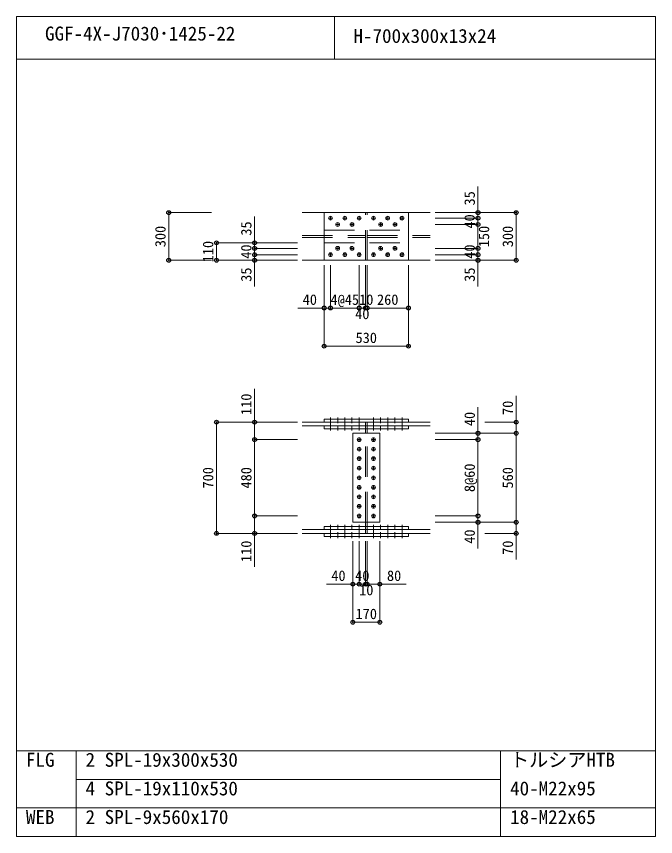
# Model space of a CAD drawing. Units: millimetres, scale not verified. Extents: x -8310 to 8310, y -4800 to 5700.
# Drawn here: x -4110 to -90, y 540 to 5700 of the extents above; entities that cross this region are included whole.
import ezdxf
from ezdxf.enums import TextEntityAlignment as Align

# ---------------------------------------------------------------- set-up
doc = ezdxf.new("R2010")
doc.units = ezdxf.units.MM
doc.header["$LTSCALE"] = 30
doc.header["$PDMODE"] = 32
doc.header["$PDSIZE"] = 24
doc.linetypes.add('DASHED1', pattern=[1.8, 1.2, -0.6])
doc.linetypes.add('USER2', pattern=[9.525, 6.35, -3.175])
doc.layers.add('0-0', color=7, linetype='Continuous')
doc.layers.add('0-2', color=7, linetype='Continuous')
for name, color, linetype, lineweight in [('0-1', 7, 'Continuous', 18), ('0-5', 7, 'Continuous', 18), ('0-6', 7, 'USER2', 18), ('0-8', 7, 'Continuous', 18), ('0-9', 7, 'Continuous', 18), ('0-A', 7, 'Continuous', 18), ('0-B', 7, 'Continuous', 18)]:
    doc.layers.add(name, color=color, linetype=linetype, lineweight=lineweight)
doc.styles.add('ＭＳ ゴシック', font='')
doc.styles.get('ＭＳ ゴシック').set_extended_font_data('MS Gothic')

msp = doc.modelspace()

# ---------------------------------------------------------------- linework, layer by layer
at = {"layer": '0-0'}
for p in [(-3152, 4465.5), (-1207, 4465.5), (-1207, 4430.5), (-967, 4465.5), (-1207, 4390.5), (-2852, 4275.5), (-2612, 4275.5), (-2612, 4240.5), (-1207, 4240.5), (-2612, 4200.5), (-1207, 4200.5), (-3152, 4165.5), (-2852, 4165.5), (-2612, 4165.5), (-1207, 4165.5), (-967, 4165.5), (-2174.5, 3865.5), (-2134.5, 3865.5), (-1954.5, 3865.5), (-1914.5, 3865.5), (-1904.5, 3865.5), (-1644.5, 3865.5), (-2174.5, 3625.5), (-1644.5, 3625.5), (-2852, 3147.5), (-2612, 3147.5), (-967, 3147.5), (-2612, 3037.5), (-1207, 3077.5), (-1207, 3037.5), (-967, 3077.5), (-2612, 2557.5), (-1207, 2557.5), (-1207, 2517.5), (-967, 2517.5), (-2852, 2447.5), (-2612, 2447.5), (-967, 2447.5), (-1994.5, 2128.5), (-1954.5, 2128.5), (-1914.5, 2128.5), (-1904.5, 2128.5), (-1824.5, 2128.5), (-1994.5, 1888.5), (-1824.5, 1888.5)]:
    msp.add_point(p, dxfattribs=at)
at = {"layer": '0-1'}
for p, q in [((-4110, 540), (-4110, 5700)), ((-4110, 5700), (-90, 5700)), ((-2110, 5430), (-2110, 5700)), ((-90, 540), (-90, 5700)), ((-4110, 5430), (-90, 5430)), ((-4110, 1080), (-90, 1080)), ((-3735, 540), (-3735, 1080)), ((-1065, 540), (-1065, 1080)), ((-3735, 900), (-1065, 900)), ((-4110, 720), (-90, 720)), ((-4110, 540), (-90, 540))]:
    msp.add_line(p, q, dxfattribs=at)
at = {"layer": '0-5'}
for p, q in [((-2312, 4465.5), (-1914.5, 4465.5)), ((-2174.5, 4465.5), (-1644.5, 4465.5)), ((-2174.5, 4165.5), (-2174.5, 4465.5)), ((-1904.5, 4465.5), (-1507, 4465.5)), ((-2312, 4165.5), (-1914.5, 4165.5)), ((-1904.5, 4165.5), (-1507, 4165.5)), ((-2174.5, 3166.5), (-1644.5, 3166.5)), ((-2174.5, 3147.5), (-2174.5, 3166.5)), ((-2312, 3147.5), (-1914.5, 3147.5)), ((-2174.5, 3123.5), (-1644.5, 3123.5)), ((-2174.5, 3104.5), (-2174.5, 3123.5)), ((-1914.5, 3077.5), (-1914.5, 3104.5)), ((-1904.5, 3147.5), (-1507, 3147.5)), ((-1904.5, 3123.5), (-1904.5, 3147.5)), ((-1904.5, 3123.5), (-1507, 3123.5)), ((-1904.5, 3077.5), (-1904.5, 3104.5)), ((-1994.5, 3077.5), (-1824.5, 3077.5)), ((-1994.5, 2517.5), (-1994.5, 3077.5)), ((-2174.5, 2490.5), (-1914.5, 2490.5)), ((-2174.5, 2471.5), (-2174.5, 2490.5)), ((-1914.5, 2490.5), (-1914.5, 2517.5)), ((-1914.5, 2490.5), (-1644.5, 2490.5)), ((-1904.5, 2490.5), (-1904.5, 2517.5)), ((-1644.5, 2471.5), (-1644.5, 2490.5)), ((-2312, 2471.5), (-1914.5, 2471.5)), ((-2174.5, 2471.5), (-1914.5, 2471.5)), ((-2174.5, 2447.5), (-1914.5, 2447.5)), ((-2174.5, 2428.5), (-2174.5, 2447.5)), ((-2174.5, 2428.5), (-1914.5, 2428.5)), ((-1914.5, 2471.5), (-1644.5, 2471.5)), ((-1914.5, 2447.5), (-1644.5, 2447.5)), ((-1914.5, 2428.5), (-1644.5, 2428.5)), ((-1904.5, 2447.5), (-1507, 2447.5)), ((-1644.5, 2428.5), (-1644.5, 2447.5))]:
    msp.add_line(p, q, dxfattribs=at)
for points in [[(-2174.5, 4165.5), (-1644.5, 4165.5), (-1644.5, 4465.5)], [(-2174.5, 3147.5), (-1644.5, 3147.5), (-1644.5, 3166.5)], [(-2312, 3123.5), (-1914.5, 3123.5), (-1914.5, 3147.5)], [(-2174.5, 3104.5), (-1644.5, 3104.5), (-1644.5, 3123.5)], [(-1994.5, 2517.5), (-1824.5, 2517.5), (-1824.5, 3077.5)], [(-2312, 2447.5), (-1914.5, 2447.5), (-1914.5, 2471.5)], [(-1904.5, 2447.5), (-1904.5, 2471.5), (-1507, 2471.5)]]:
    msp.add_lwpolyline(points, dxfattribs=at)
at = {"layer": '0-6'}
for p, q in [((-2174.5, 4465.5), (-1644.5, 4465.5)), ((-1914.5, 4165.5), (-1914.5, 4465.5)), ((-1904.5, 4165.5), (-1904.5, 4465.5)), ((-2174.5, 4355.5), (-1644.5, 4355.5)), ((-2312, 4322), (-1914.5, 4322)), ((-2312, 4309), (-1914.5, 4309)), ((-1904.5, 4322), (-1507, 4322)), ((-1904.5, 4309), (-1507, 4309)), ((-2174.5, 4275.5), (-1644.5, 4275.5)), ((-2174.5, 4165.5), (-1644.5, 4165.5)), ((-1914.5, 3104.5), (-1914.5, 3123.5)), ((-1904.5, 3104.5), (-1904.5, 3123.5)), ((-1914.5, 2517.5), (-1914.5, 3077.5)), ((-1904.5, 2517.5), (-1904.5, 3077.5)), ((-1914.5, 2471.5), (-1914.5, 2490.5)), ((-1904.5, 2471.5), (-1904.5, 2490.5))]:
    msp.add_line(p, q, dxfattribs=at)
at = {"layer": '0-8'}
for p, q in [((-2134.5, 4419.5), (-2134.5, 4441.5)), ((-2044.5, 4419.5), (-2044.5, 4441.5)), ((-1954.5, 4419.5), (-1954.5, 4441.5)), ((-1864.5, 4419.5), (-1864.5, 4441.5)), ((-1774.5, 4419.5), (-1774.5, 4441.5)), ((-1684.5, 4419.5), (-1684.5, 4441.5)), ((-2145.5, 4430.5), (-2123.5, 4430.5)), ((-2100.5, 4390.5), (-2078.5, 4390.5)), ((-2089.5, 4379.5), (-2089.5, 4401.5)), ((-2055.5, 4430.5), (-2033.5, 4430.5)), ((-2010.5, 4390.5), (-1988.5, 4390.5)), ((-1999.5, 4379.5), (-1999.5, 4401.5)), ((-1965.5, 4430.5), (-1943.5, 4430.5)), ((-1875.5, 4430.5), (-1853.5, 4430.5)), ((-1830.5, 4390.5), (-1808.5, 4390.5)), ((-1819.5, 4379.5), (-1819.5, 4401.5)), ((-1785.5, 4430.5), (-1763.5, 4430.5)), ((-1740.5, 4390.5), (-1718.5, 4390.5)), ((-1729.5, 4379.5), (-1729.5, 4401.5)), ((-1695.5, 4430.5), (-1673.5, 4430.5)), ((-2100.5, 4240.5), (-2078.5, 4240.5)), ((-2089.5, 4229.5), (-2089.5, 4251.5)), ((-2010.5, 4240.5), (-1988.5, 4240.5)), ((-1999.5, 4229.5), (-1999.5, 4251.5)), ((-1830.5, 4240.5), (-1808.5, 4240.5)), ((-1819.5, 4229.5), (-1819.5, 4251.5)), ((-1740.5, 4240.5), (-1718.5, 4240.5)), ((-1729.5, 4229.5), (-1729.5, 4251.5)), ((-2145.5, 4200.5), (-2123.5, 4200.5)), ((-2134.5, 4189.5), (-2134.5, 4211.5)), ((-2055.5, 4200.5), (-2033.5, 4200.5)), ((-2044.5, 4189.5), (-2044.5, 4211.5)), ((-1965.5, 4200.5), (-1943.5, 4200.5)), ((-1954.5, 4189.5), (-1954.5, 4211.5)), ((-1875.5, 4200.5), (-1853.5, 4200.5)), ((-1864.5, 4189.5), (-1864.5, 4211.5)), ((-1785.5, 4200.5), (-1763.5, 4200.5)), ((-1774.5, 4189.5), (-1774.5, 4211.5)), ((-1695.5, 4200.5), (-1673.5, 4200.5)), ((-1684.5, 4189.5), (-1684.5, 4211.5)), ((-1954.5, 3026.5), (-1954.5, 3048.5)), ((-1864.5, 3026.5), (-1864.5, 3048.5)), ((-1965.5, 3037.5), (-1943.5, 3037.5)), ((-1875.5, 3037.5), (-1853.5, 3037.5)), ((-1965.5, 2977.5), (-1943.5, 2977.5)), ((-1954.5, 2966.5), (-1954.5, 2988.5)), ((-1875.5, 2977.5), (-1853.5, 2977.5)), ((-1864.5, 2966.5), (-1864.5, 2988.5)), ((-1965.5, 2917.5), (-1943.5, 2917.5)), ((-1954.5, 2906.5), (-1954.5, 2928.5)), ((-1875.5, 2917.5), (-1853.5, 2917.5)), ((-1864.5, 2906.5), (-1864.5, 2928.5)), ((-1965.5, 2857.5), (-1943.5, 2857.5)), ((-1954.5, 2846.5), (-1954.5, 2868.5)), ((-1875.5, 2857.5), (-1853.5, 2857.5)), ((-1864.5, 2846.5), (-1864.5, 2868.5)), ((-1965.5, 2797.5), (-1943.5, 2797.5)), ((-1954.5, 2786.5), (-1954.5, 2808.5)), ((-1875.5, 2797.5), (-1853.5, 2797.5)), ((-1864.5, 2786.5), (-1864.5, 2808.5)), ((-1965.5, 2737.5), (-1943.5, 2737.5)), ((-1954.5, 2726.5), (-1954.5, 2748.5)), ((-1875.5, 2737.5), (-1853.5, 2737.5)), ((-1864.5, 2726.5), (-1864.5, 2748.5)), ((-1954.5, 2666.5), (-1954.5, 2688.5)), ((-1864.5, 2666.5), (-1864.5, 2688.5)), ((-1965.5, 2677.5), (-1943.5, 2677.5)), ((-1875.5, 2677.5), (-1853.5, 2677.5)), ((-1965.5, 2617.5), (-1943.5, 2617.5)), ((-1954.5, 2606.5), (-1954.5, 2628.5)), ((-1875.5, 2617.5), (-1853.5, 2617.5)), ((-1864.5, 2606.5), (-1864.5, 2628.5)), ((-1965.5, 2557.5), (-1943.5, 2557.5)), ((-1954.5, 2546.5), (-1954.5, 2568.5)), ((-1875.5, 2557.5), (-1853.5, 2557.5)), ((-1864.5, 2546.5), (-1864.5, 2568.5))]:
    msp.add_line(p, q, dxfattribs=at)
at = {"layer": '0-9'}
for p, q in [((-2134.5, 3176.5), (-2134.5, 3094.5)), ((-2044.5, 3176.5), (-2044.5, 3094.5)), ((-1954.5, 3176.5), (-1954.5, 3094.5)), ((-1864.5, 3176.5), (-1864.5, 3094.5)), ((-1774.5, 3176.5), (-1774.5, 3094.5)), ((-1684.5, 3176.5), (-1684.5, 3094.5)), ((-2134.5, 2418.5), (-2134.5, 2500.5)), ((-2044.5, 2418.5), (-2044.5, 2500.5)), ((-1954.5, 2418.5), (-1954.5, 2500.5)), ((-1864.5, 2418.5), (-1864.5, 2500.5)), ((-1774.5, 2418.5), (-1774.5, 2500.5)), ((-1684.5, 2418.5), (-1684.5, 2500.5))]:
    msp.add_line(p, q, dxfattribs=at)
at = {"layer": '0-9', "linetype": 'DASHED1'}
for p, q in [((-2089.5, 3176.5), (-2089.5, 3094.5)), ((-1999.5, 3176.5), (-1999.5, 3094.5)), ((-1819.5, 3176.5), (-1819.5, 3094.5)), ((-1729.5, 3176.5), (-1729.5, 3094.5)), ((-2089.5, 2418.5), (-2089.5, 2500.5)), ((-1999.5, 2418.5), (-1999.5, 2500.5)), ((-1819.5, 2418.5), (-1819.5, 2500.5)), ((-1729.5, 2418.5), (-1729.5, 2500.5))]:
    msp.add_line(p, q, dxfattribs=at)
at = {"layer": '0-A'}
for p, q in [((-2882, 4465.5), (-3152, 4465.5)), ((-1477, 4465.5), (-1207, 4465.5)), ((-1477, 4465.5), (-967, 4465.5)), ((-1477, 4430.5), (-1207, 4430.5)), ((-1477, 4390.5), (-1207, 4390.5)), ((-2342, 4275.5), (-2852, 4275.5)), ((-2342, 4275.5), (-2612, 4275.5)), ((-2342, 4240.5), (-2612, 4240.5)), ((-1477, 4240.5), (-1207, 4240.5)), ((-2342, 4200.5), (-2612, 4200.5)), ((-2612, 4000.5), (-2612, 4200.5)), ((-1477, 4200.5), (-1207, 4200.5)), ((-1207, 4000.5), (-1207, 4200.5)), ((-2342, 4165.5), (-2612, 4165.5)), ((-2174.5, 4135.5), (-2174.5, 3865.5)), ((-2174.5, 4135.5), (-2174.5, 3625.5)), ((-2134.5, 4135.5), (-2134.5, 3865.5)), ((-2134.5, 4135.5), (-2134.5, 3865.5)), ((-1954.5, 4135.5), (-1954.5, 3865.5)), ((-1954.5, 4135.5), (-1954.5, 3865.5)), ((-1914.5, 4135.5), (-1914.5, 3865.5)), ((-1914.5, 4135.5), (-1914.5, 3865.5)), ((-1904.5, 4135.5), (-1904.5, 3865.5)), ((-1904.5, 4135.5), (-1904.5, 3865.5)), ((-1644.5, 4135.5), (-1644.5, 3865.5)), ((-1644.5, 4135.5), (-1644.5, 3625.5)), ((-1477, 4165.5), (-1207, 4165.5)), ((-2339.5, 3865.5), (-2134.5, 3865.5)), ((-2134.5, 3865.5), (-1954.5, 3865.5)), ((-1954.5, 3865.5), (-1914.5, 3865.5)), ((-1914.5, 3865.5), (-1904.5, 3865.5)), ((-1904.5, 3865.5), (-1644.5, 3865.5)), ((-2174.5, 3625.5), (-1644.5, 3625.5)), ((-2342, 3147.5), (-2852, 3147.5)), ((-2342, 3147.5), (-2612, 3147.5)), ((-1164.3, 3147.5), (-967, 3147.5)), ((-1477, 3077.5), (-1207, 3077.5)), ((-1477, 3077.5), (-967, 3077.5)), ((-2342, 3037.5), (-2612, 3037.5)), ((-1477, 3037.5), (-1207, 3037.5)), ((-2342, 2557.5), (-2612, 2557.5)), ((-2612, 2237.5), (-2612, 2557.5)), ((-1477, 2557.5), (-1207, 2557.5)), ((-1207, 2352.5), (-1207, 2557.5)), ((-1477, 2517.5), (-1207, 2517.5)), ((-1477, 2517.5), (-967, 2517.5)), ((-967, 2282.5), (-967, 2517.5)), ((-2342, 2447.5), (-2612, 2447.5)), ((-1164.3, 2447.5), (-967, 2447.5)), ((-1994.5, 2398.5), (-1994.5, 2128.5)), ((-1994.5, 2398.5), (-1994.5, 1888.5)), ((-1954.5, 2398.5), (-1954.5, 2128.5)), ((-1954.5, 2398.5), (-1954.5, 2128.5)), ((-1914.5, 2398.5), (-1914.5, 2128.5)), ((-1914.5, 2398.5), (-1914.5, 2128.5)), ((-1904.5, 2398.5), (-1904.5, 2128.5)), ((-1904.5, 2398.5), (-1904.5, 2128.5)), ((-1824.5, 2398.5), (-1824.5, 2128.5)), ((-1824.5, 2398.5), (-1824.5, 1888.5)), ((-2159.5, 2128.5), (-1954.5, 2128.5)), ((-1954.5, 2128.5), (-1914.5, 2128.5)), ((-1914.5, 2128.5), (-1904.5, 2128.5)), ((-1904.5, 2128.5), (-1659.5, 2128.5)), ((-1994.5, 1888.5), (-1824.5, 1888.5))]:
    msp.add_line(p, q, dxfattribs=at)
for points in [[(-1477, 4430.5), (-1207, 4430.5), (-1207, 4630.5)], [(-2882, 4165.5), (-3152, 4165.5), (-3152, 4465.5)], [(-2342, 4240.5), (-2612, 4240.5), (-2612, 4440.5)], [(-1477, 4165.5), (-967, 4165.5), (-967, 4465.5)], [(-1477, 4390.5), (-1207, 4390.5), (-1207, 4430.5)], [(-1477, 4240.5), (-1207, 4240.5), (-1207, 4390.5)], [(-2342, 4165.5), (-2852, 4165.5), (-2852, 4275.5)], [(-2342, 4200.5), (-2612, 4200.5), (-2612, 4240.5)], [(-1477, 4200.5), (-1207, 4200.5), (-1207, 4240.5)], [(-2342, 3037.5), (-2612, 3037.5), (-2612, 3357.5)], [(-1477, 3077.5), (-967, 3077.5), (-967, 3312.5)], [(-1477, 3037.5), (-1207, 3037.5), (-1207, 3242.5)], [(-2342, 2447.5), (-2852, 2447.5), (-2852, 3147.5)], [(-1477, 2517.5), (-967, 2517.5), (-967, 3077.5)], [(-2342, 2557.5), (-2612, 2557.5), (-2612, 3037.5)], [(-1477, 2557.5), (-1207, 2557.5), (-1207, 3037.5)]]:
    msp.add_lwpolyline(points, dxfattribs=at)
at = {"layer": '0-B'}
for centre in [(-2134.5, 4430.5), (-2044.5, 4430.5), (-1954.5, 4430.5), (-1864.5, 4430.5), (-1774.5, 4430.5), (-1684.5, 4430.5), (-2089.5, 4390.5), (-1999.5, 4390.5), (-1819.5, 4390.5), (-1729.5, 4390.5), (-2089.5, 4240.5), (-1999.5, 4240.5), (-1819.5, 4240.5), (-1729.5, 4240.5), (-2134.5, 4200.5), (-2044.5, 4200.5), (-1954.5, 4200.5), (-1864.5, 4200.5), (-1774.5, 4200.5), (-1684.5, 4200.5), (-1954.5, 3037.5), (-1864.5, 3037.5), (-1954.5, 2977.5), (-1864.5, 2977.5), (-1954.5, 2917.5), (-1864.5, 2917.5), (-1954.5, 2857.5), (-1864.5, 2857.5), (-1954.5, 2797.5), (-1864.5, 2797.5), (-1954.5, 2737.5), (-1864.5, 2737.5), (-1954.5, 2677.5), (-1864.5, 2677.5), (-1954.5, 2617.5), (-1864.5, 2617.5), (-1954.5, 2557.5), (-1864.5, 2557.5)]:
    msp.add_circle(centre, 12, dxfattribs=at)

# ---------------------------------------------------------------- texts
at = {"layer": '0-2', "style": 'ＭＳ ゴシック'}
for s, p in [('GGF-4X-J7030･1425-22', (-3930, 5521.8)), ('H-700x300x13x24', (-1990, 5506.8)), ('FLG', (-4050, 952.8)), ('2', (-3675, 952.8)), ('SPL-19x300x530', (-3555, 952.8)), ('トルシアHTB', (-1005, 952.8)), ('4', (-3675, 772.8)), ('SPL-19x110x530', (-3555, 772.8)), ('40-M22x95', (-1005, 772.8)), ('WEB', (-4050, 592.8)), ('2', (-3675, 592.8)), ('SPL-9x560x170', (-3555, 592.8)), ('18-M22x65', (-1005, 592.8))]:
    msp.add_text(s, height=87.98, dxfattribs=at).set_placement(p, align=Align.BOTTOM_LEFT)
at = {"layer": '0-A', "style": 'ＭＳ ゴシック'}
for s, p in [('35', (-1207, 4510.5)), ('40', (-1207, 4365.5)), ('35', (-2612, 4320.5)), ('300', (-3152, 4248)), ('150', (-1117, 4248)), ('300', (-967, 4248)), ('110', (-2852, 4153)), ('40', (-2612, 4175.5)), ('40', (-1207, 4175.5)), ('35', (-2612, 4030.5)), ('35', (-1207, 4030.5)), ('110', (-2612, 3192.5)), ('70', (-967, 3192.5)), ('40', (-1207, 3122.5)), ('700', (-2852, 2730)), ('480', (-2612, 2730)), ('8@60', (-1207, 2707.5)), ('560', (-967, 2730)), ('40', (-1207, 2382.5)), ('110', (-2612, 2267.5)), ('70', (-967, 2312.5))]:
    msp.add_text(s, height=65.98, rotation=90, dxfattribs=at).set_placement(p, align=Align.BOTTOM_LEFT)
for s, p in [('40', (-2309.5, 3865.5)), ('4@45', (-2134.5, 3865.5)), ('10', (-1954.5, 3865.5)), ('260', (-1842, 3865.5)), ('40', (-1979.5, 3775.5)), ('530', (-1977, 3625.5)), ('40', (-2129.5, 2128.5)), ('40', (-1979.5, 2128.5)), ('80', (-1779.5, 2128.5)), ('10', (-1954.5, 2038.5)), ('170', (-1977, 1888.5))]:
    msp.add_text(s, height=65.98, dxfattribs=at).set_placement(p, align=Align.BOTTOM_LEFT)

doc.saveas('drawing.dxf')
